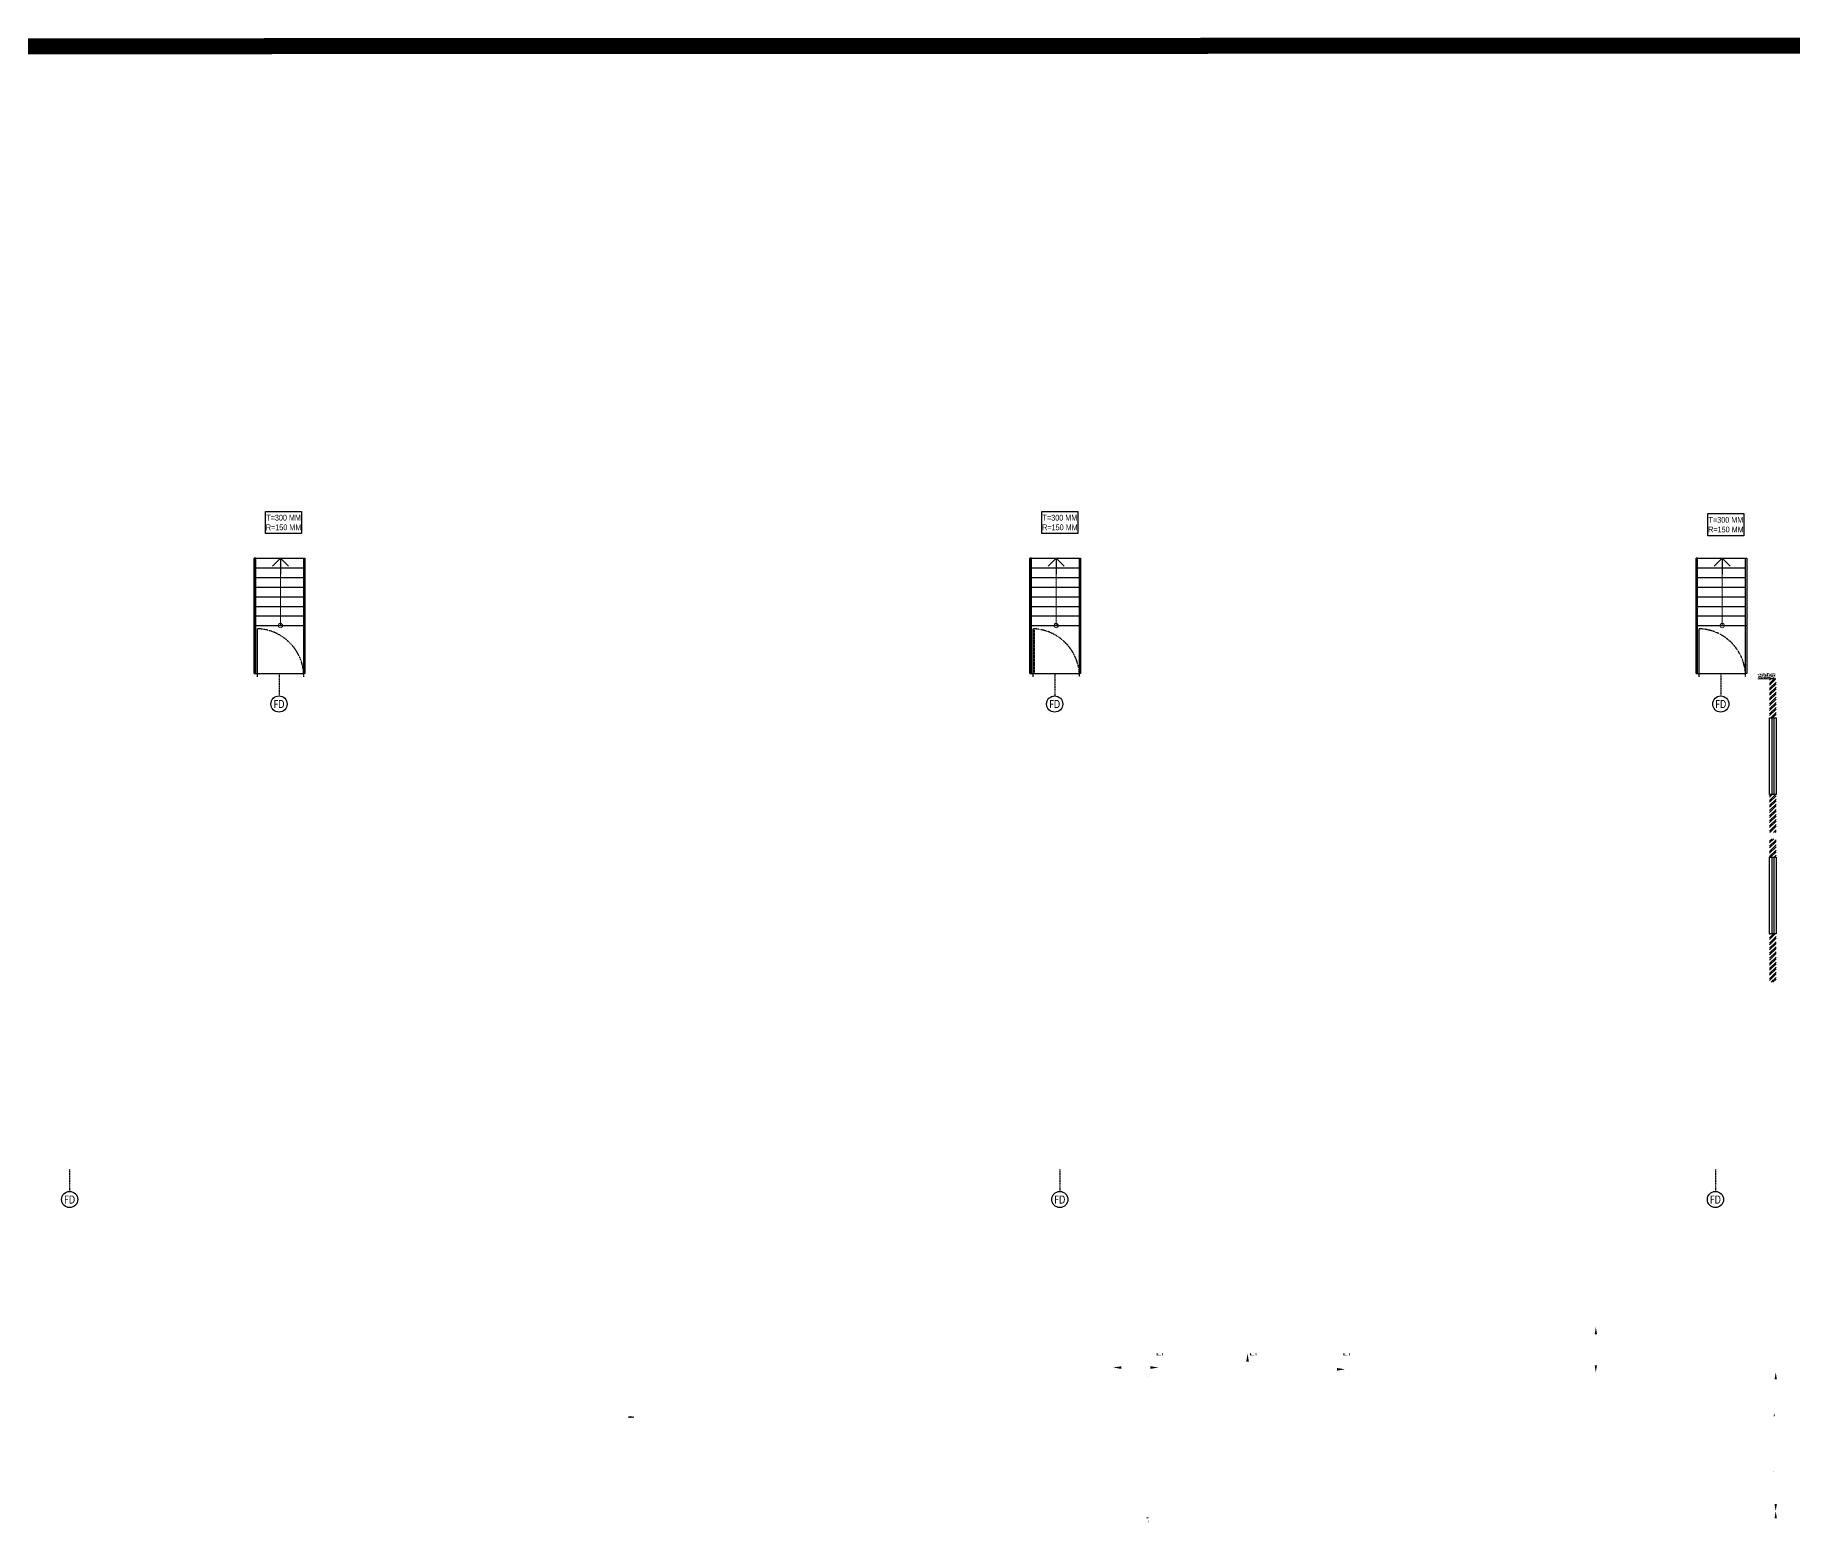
# Model space of a CAD drawing. Header units: feet. Extents: x -99009 to 3252343, y -11094690 to 9035152.
# Drawn here: x 1429970 to 1484897, y -1075984 to -1029502 of the extents above; entities that cross this region are included whole.
import ezdxf

# ---------------------------------------------------------------- set-up
doc = ezdxf.new("R2010")
doc.units = ezdxf.units.FT
doc.linetypes.add('HIDDEN', pattern=[0.375, 0.25, -0.125])
doc.linetypes.add('HIDDEN2', pattern=[0.1875, 0.125, -0.0625])
for name, color, linetype in [('DOOR', 5, 'Continuous'), ('HATCH', 252, 'Continuous'), ('TEXT DETAILS', 190, 'Continuous'), ('WALL DIMENSIONS', 40, 'Continuous'), ('WINDOW', 5, 'Continuous')]:
    doc.layers.add(name, color=color, linetype=linetype)
for name, color, linetype, lineweight in [('ELEVATION', 2, 'Continuous', 25), ('ELEVATION 1', 254, 'Continuous', 15), ('PDF_BACK_ROLLER_ARRA', 7, 'Continuous', 0), ('PLOT', 1, 'Continuous', 15)]:
    doc.layers.add(name, color=color, linetype=linetype, lineweight=lineweight)
doc.layers.add('HATCH WALL', color=7, linetype='Continuous', true_color=0x7d7d7d)
doc.styles.add('ARIAL NARROW', font='ARIALN.TTF')
doc.styles.add('CALIBRI', font='calibri.ttf', dxfattribs={"width": 0.8})
doc.dimstyles.new('MERAKI 100', dxfattribs={"dimtxt": 1250, "dimasz": 500, "dimexe": 150, "dimexo": 0, "dimgap": 0, "dimtad": 0, "dimdec": 0, "dimzin": 0, "dimdsep": 46, "dimtxsty": 'CALIBRI', "dimblk": 'OPEN90', "dimcen": 0, "dimclrd": 8, "dimclre": 8, "dimclrt": 256, "dimadec": 0, "dimazin": 0, "dimtfac": 1, "dimtdec": 0, "dimtix": 1, "dimtofl": 0, "dimtmove": 0, "dimatfit": 0, "dimldrblk": 'OPEN90', "dimfxl": 1, "dimtolj": 1, "dimtzin": 0, "dimlwd": -1, "dimlwe": -1, "dimarcsym": 1})
pattern_1 = [(45, (1408269.09, -1049448.1), (-79.54951, 79.54951), []), (45, (1408322.13, -1049448.1), (-79.54951, 79.54951), [])]

# ---------------------------------------------------------------- blocks, each defined once
blk = doc.blocks.new('_Open90')
at = {"color": 0, "linetype": 'ByBlock', "lineweight": -2}
for p, q in [((0, 0), (-1, 0)), ((-0.5, 0.5), (0, 0)), ((0, 0), (-0.5, -0.5))]:
    blk.add_line(p, q, dxfattribs=at)
blk = doc.blocks.new('FDWEST')
at = {"layer": 'TEXT DETAILS', "linetype": 'HIDDEN', "ltscale": 0.5}
blk.add_lwpolyline([(0, 200), (0, -500)], dxfattribs=at)
at = {"layer": 'TEXT DETAILS'}
blk.add_circle((0, -753), 253, dxfattribs=at)
at = {"layer": 'TEXT DETAILS', "insert": (0, -753), "char_height": 250, "width": 261.9, "attachment_point": 5, "style": 'CALIBRI'}
blk.add_mtext('FD', dxfattribs=at)
blk = doc.blocks.new('DOOR 123')
blk.add_lwpolyline([(-1381, 0), (-1381, 1500, -0.410737)], format="xyb")
at = {"linetype": 'HIDDEN2'}
blk.add_lwpolyline([(-1381, 1499, -0.404482), (69, 0)], format="xyb", dxfattribs=at)
blk = doc.blocks.new('W-1800 X 1500')
for p, q in [((223841, 228100), (221441, 228100)), ((223841, 228035), (221441, 228035))]:
    blk.add_line(p, q)
blk.add_lwpolyline([(221441, 228167), (223841, 228167), (223841, 227967), (221441, 227967)], close=True)
blk = doc.blocks.new('TEXT')
at = {"layer": 'TEXT DETAILS'}
blk.add_lwpolyline([(281123, 137706), (282246, 137706), (282246, 137015), (281123, 137015)], close=True, dxfattribs=at)
at = {"layer": 'TEXT DETAILS', "insert": (281684, 137360), "char_height": 180, "width": 1127.29, "attachment_point": 5, "style": 'ARIAL NARROW'}
blk.add_mtext('T=300 MM\\PR=150 MM', dxfattribs=at)
blk = doc.blocks.new('SD')
at = {"layer": 'ELEVATION'}
for points in [[(338430, 41255), (338394, 41255), (338394, 44855), (338430, 44855)], [(339930, 43355), (339980, 43355), (339980, 44855), (339930, 44855)], [(339930, 41255), (339980, 41255), (339980, 43355), (339930, 43355)]]:
    blk.add_lwpolyline(points, close=True, dxfattribs=at)
for points in [[(339930, 44855), (338430, 44855)], [(339980, 44855), (339980, 41255)], [(339930, 43355), (338394, 43355)], [(339930, 43055), (338430, 43055)], [(339930, 42755), (338430, 42755)], [(339930, 42455), (338430, 42455)], [(339930, 42155), (338430, 42155)], [(339930, 41855), (338430, 41855)], [(339930, 41555), (338430, 41555)], [(339930, 41255), (338430, 41255)]]:
    blk.add_lwpolyline(points, dxfattribs=at)
at = {"layer": 'ELEVATION 1'}
blk.add_circle((339162, 43355), 67.1, dxfattribs=at)
at = {"rotation": 180}
blk.add_blockref('FDWEST', (339205, 45055), dxfattribs=at)
at = {"layer": 'DOOR', "rotation": 180}
blk.add_blockref('DOOR 123', (338499, 44955), dxfattribs=at)
at = {"layer": 'ELEVATION 1'}
blk.add_leader([(339162, 41255), (339162, 43355)], dimstyle='MERAKI 100', override={"dimtxt": 50, "dimasz": 500, "dimgap": 0, "dimtad": 0}, dxfattribs=at)

msp = doc.modelspace()

# ---------------------------------------------------------------- hatches: boundary and pattern name
at = {"transparency": 33554687}
h = msp.add_hatch(color=220, dxfattribs=at)
h.paths.add_polyline_path([(1478704.03832, -1070091.96044), (1478778.11153, -1070091.96044), (1478741.07375, -1069869.73846)])
h.paths.add_polyline_path([(1478704.03832, -1070091.96044), (1478741.07375, -1069869.73846)])
h = msp.add_hatch(color=256, dxfattribs=at)
h.paths.add_polyline_path([(1464232.29248, -1070085.6469), (1464236.9219, -1070081.01748), (1464236.9219, -1070071.75862), (1464232.29248, -1070062.49976), (1464232.29248, -1070053.24091)])
h.paths.add_polyline_path([(1464232.29248, -1070085.6469), (1464232.29248, -1070053.24091)])
h = msp.add_hatch(color=2, dxfattribs=at)
h.paths.add_polyline_path([(1465047.10482, -1070696.75734), (1465019.32825, -1070682.8667), (1465047.10482, -1070682.8667)])
h.paths.add_polyline_path([(1465047.10482, -1070696.75734), (1465047.10482, -1070682.8667)])
h = msp.add_hatch(color=2, dxfattribs=at)
h.paths.add_polyline_path([(1465047.10482, -1070696.75734), (1465019.32825, -1070696.75734), (1465019.32825, -1070682.8667)])
h.paths.add_polyline_path([(1465047.10482, -1070696.75734), (1465019.32825, -1070682.8667)])
h = msp.add_hatch(color=2, dxfattribs=at)
h.paths.add_polyline_path([(1465028.58711, -1070701.38677), (1465019.32825, -1070696.75734), (1465028.58711, -1070696.75734)])
h.paths.add_polyline_path([(1465028.58711, -1070701.38677), (1465028.58711, -1070696.75734)])
h = msp.add_hatch(color=2, dxfattribs=at)
h.paths.add_polyline_path([(1465028.58711, -1070701.38677), (1465019.32825, -1070701.38677), (1465019.32825, -1070696.75734)])
h.paths.add_polyline_path([(1465028.58711, -1070701.38677), (1465019.32825, -1070696.75734)])
h = msp.add_hatch(color=2, dxfattribs=at)
h.paths.add_polyline_path([(1465028.58711, -1070706.0162), (1465019.32825, -1070701.38677), (1465028.58711, -1070701.38677)])
h.paths.add_polyline_path([(1465028.58711, -1070706.0162), (1465028.58711, -1070701.38677)])
h = msp.add_hatch(color=2, dxfattribs=at)
h.paths.add_polyline_path([(1465028.58711, -1070706.0162), (1465019.32825, -1070706.0162), (1465019.32825, -1070701.38677)])
h.paths.add_polyline_path([(1465028.58711, -1070706.0162), (1465019.32825, -1070701.38677)])
h = msp.add_hatch(color=2, dxfattribs=at)
h.paths.add_polyline_path([(1465047.10482, -1070747.68341), (1465019.32825, -1070706.0162), (1465047.10482, -1070706.0162)])
h.paths.add_polyline_path([(1465047.10482, -1070747.68341), (1465047.10482, -1070706.0162)])
h = msp.add_hatch(color=2, dxfattribs=at)
h.paths.add_polyline_path([(1465047.10482, -1070747.68341), (1465019.32825, -1070747.68341), (1465019.32825, -1070706.0162)])
h.paths.add_polyline_path([(1465047.10482, -1070747.68341), (1465019.32825, -1070706.0162)])
h = msp.add_hatch(color=2, dxfattribs=at)
h.paths.add_polyline_path([(1465028.58711, -1070752.31283), (1465019.32825, -1070747.68341), (1465028.58711, -1070747.68341)])
h.paths.add_polyline_path([(1465028.58711, -1070752.31283), (1465028.58711, -1070747.68341)])
h = msp.add_hatch(color=2, dxfattribs=at)
h.paths.add_polyline_path([(1465028.58711, -1070752.31283), (1465019.32825, -1070752.31283), (1465019.32825, -1070747.68341)])
h.paths.add_polyline_path([(1465028.58711, -1070752.31283), (1465019.32825, -1070747.68341)])
h = msp.add_hatch(color=2, dxfattribs=at)
h.paths.add_polyline_path([(1465028.58711, -1070756.94226), (1465019.32825, -1070752.31283), (1465028.58711, -1070752.31283)])
h.paths.add_polyline_path([(1465028.58711, -1070756.94226), (1465028.58711, -1070752.31283)])
h = msp.add_hatch(color=2, dxfattribs=at)
h.paths.add_polyline_path([(1465028.58711, -1070756.94226), (1465019.32825, -1070756.94226), (1465019.32825, -1070752.31283)])
h.paths.add_polyline_path([(1465028.58711, -1070756.94226), (1465019.32825, -1070752.31283)])
h = msp.add_hatch(color=2, dxfattribs=at)
h.paths.add_polyline_path([(1465047.10482, -1070701.38677), (1465037.84596, -1070696.75734), (1465047.10482, -1070696.75734)])
h.paths.add_polyline_path([(1465047.10482, -1070701.38677), (1465047.10482, -1070696.75734)])
h = msp.add_hatch(color=2, dxfattribs=at)
h.paths.add_polyline_path([(1465047.10482, -1070701.38677), (1465037.84596, -1070701.38677), (1465037.84596, -1070696.75734)])
h.paths.add_polyline_path([(1465047.10482, -1070701.38677), (1465037.84596, -1070696.75734)])
h = msp.add_hatch(color=2, dxfattribs=at)
h.paths.add_polyline_path([(1465047.10482, -1070706.0162), (1465037.84596, -1070701.38677), (1465047.10482, -1070701.38677)])
h.paths.add_polyline_path([(1465047.10482, -1070706.0162), (1465047.10482, -1070701.38677)])
h = msp.add_hatch(color=2, dxfattribs=at)
h.paths.add_polyline_path([(1465047.10482, -1070706.0162), (1465037.84596, -1070706.0162), (1465037.84596, -1070701.38677)])
h.paths.add_polyline_path([(1465047.10482, -1070706.0162), (1465037.84596, -1070701.38677)])
h = msp.add_hatch(color=2, dxfattribs=at)
h.paths.add_polyline_path([(1465047.10482, -1070752.31283), (1465037.84596, -1070747.68341), (1465047.10482, -1070747.68341)])
h.paths.add_polyline_path([(1465047.10482, -1070752.31283), (1465047.10482, -1070747.68341)])
h = msp.add_hatch(color=2, dxfattribs=at)
h.paths.add_polyline_path([(1465047.10482, -1070752.31283), (1465037.84596, -1070752.31283), (1465037.84596, -1070747.68341)])
h.paths.add_polyline_path([(1465047.10482, -1070752.31283), (1465037.84596, -1070747.68341)])
h = msp.add_hatch(color=2, dxfattribs=at)
h.paths.add_polyline_path([(1465190.62416, -1070752.31283), (1465047.10482, -1070752.31283), (1465047.10482, -1070729.16569)])
h.paths.add_polyline_path([(1465190.62416, -1070752.31283), (1465047.10482, -1070729.16569)])
h = msp.add_hatch(color=2, dxfattribs=at)
h.paths.add_polyline_path([(1465218.40073, -1070696.75734), (1465190.62416, -1070682.8667), (1465218.40073, -1070682.8667)])
h.paths.add_polyline_path([(1465218.40073, -1070696.75734), (1465218.40073, -1070682.8667)])
h = msp.add_hatch(color=2, dxfattribs=at)
h.paths.add_polyline_path([(1465218.40073, -1070696.75734), (1465190.62416, -1070696.75734), (1465190.62416, -1070682.8667)])
h.paths.add_polyline_path([(1465218.40073, -1070696.75734), (1465190.62416, -1070682.8667)])
h = msp.add_hatch(color=2, dxfattribs=at)
h.paths.add_polyline_path([(1465199.88302, -1070701.38677), (1465190.62416, -1070696.75734), (1465199.88302, -1070696.75734)])
h.paths.add_polyline_path([(1465199.88302, -1070701.38677), (1465199.88302, -1070696.75734)])
h = msp.add_hatch(color=2, dxfattribs=at)
h.paths.add_polyline_path([(1465199.88302, -1070701.38677), (1465190.62416, -1070701.38677), (1465190.62416, -1070696.75734)])
h.paths.add_polyline_path([(1465199.88302, -1070701.38677), (1465190.62416, -1070696.75734)])
h = msp.add_hatch(color=2, dxfattribs=at)
h.paths.add_polyline_path([(1465199.88302, -1070706.0162), (1465190.62416, -1070701.38677), (1465199.88302, -1070701.38677)])
h.paths.add_polyline_path([(1465199.88302, -1070706.0162), (1465199.88302, -1070701.38677)])
h = msp.add_hatch(color=2, dxfattribs=at)
h.paths.add_polyline_path([(1465199.88302, -1070706.0162), (1465190.62416, -1070706.0162), (1465190.62416, -1070701.38677)])
h.paths.add_polyline_path([(1465199.88302, -1070706.0162), (1465190.62416, -1070701.38677)])
h = msp.add_hatch(color=2, dxfattribs=at)
h.paths.add_polyline_path([(1465218.40073, -1070747.68341), (1465190.62416, -1070706.0162), (1465218.40073, -1070706.0162)])
h.paths.add_polyline_path([(1465218.40073, -1070747.68341), (1465218.40073, -1070706.0162)])
h = msp.add_hatch(color=2, dxfattribs=at)
h.paths.add_polyline_path([(1465218.40073, -1070747.68341), (1465190.62416, -1070747.68341), (1465190.62416, -1070706.0162)])
h.paths.add_polyline_path([(1465218.40073, -1070747.68341), (1465190.62416, -1070706.0162)])
h = msp.add_hatch(color=2, dxfattribs=at)
h.paths.add_polyline_path([(1465199.88302, -1070752.31283), (1465190.62416, -1070747.68341), (1465199.88302, -1070747.68341)])
h.paths.add_polyline_path([(1465199.88302, -1070752.31283), (1465199.88302, -1070747.68341)])
h = msp.add_hatch(color=2, dxfattribs=at)
h.paths.add_polyline_path([(1465199.88302, -1070752.31283), (1465190.62416, -1070752.31283), (1465190.62416, -1070747.68341)])
h.paths.add_polyline_path([(1465199.88302, -1070752.31283), (1465190.62416, -1070747.68341)])
h = msp.add_hatch(color=2, dxfattribs=at)
h.paths.add_polyline_path([(1465218.40073, -1070701.38677), (1465209.14187, -1070696.75734), (1465218.40073, -1070696.75734)])
h.paths.add_polyline_path([(1465218.40073, -1070701.38677), (1465218.40073, -1070696.75734)])
h = msp.add_hatch(color=2, dxfattribs=at)
h.paths.add_polyline_path([(1465218.40073, -1070701.38677), (1465209.14187, -1070701.38677), (1465209.14187, -1070696.75734)])
h.paths.add_polyline_path([(1465218.40073, -1070701.38677), (1465209.14187, -1070696.75734)])
h = msp.add_hatch(color=2, dxfattribs=at)
h.paths.add_polyline_path([(1465218.40073, -1070706.0162), (1465209.14187, -1070701.38677), (1465218.40073, -1070701.38677)])
h.paths.add_polyline_path([(1465218.40073, -1070706.0162), (1465218.40073, -1070701.38677)])
h = msp.add_hatch(color=2, dxfattribs=at)
h.paths.add_polyline_path([(1465218.40073, -1070706.0162), (1465209.14187, -1070706.0162), (1465209.14187, -1070701.38677)])
h.paths.add_polyline_path([(1465218.40073, -1070706.0162), (1465209.14187, -1070701.38677)])
h = msp.add_hatch(color=2, dxfattribs=at)
h.paths.add_polyline_path([(1465218.40073, -1070752.31283), (1465209.14187, -1070747.68341), (1465218.40073, -1070747.68341)])
h.paths.add_polyline_path([(1465218.40073, -1070752.31283), (1465218.40073, -1070747.68341)])
h = msp.add_hatch(color=2, dxfattribs=at)
h.paths.add_polyline_path([(1465218.40073, -1070752.31283), (1465209.14187, -1070752.31283), (1465209.14187, -1070747.68341)])
h.paths.add_polyline_path([(1465218.40073, -1070752.31283), (1465209.14187, -1070747.68341)])
h = msp.add_hatch(color=2, dxfattribs=at)
h.paths.add_polyline_path([(1465218.40073, -1070756.94226), (1465209.14187, -1070752.31283), (1465218.40073, -1070752.31283)])
h.paths.add_polyline_path([(1465218.40073, -1070756.94226), (1465218.40073, -1070752.31283)])
h = msp.add_hatch(color=2, dxfattribs=at)
h.paths.add_polyline_path([(1465218.40073, -1070756.94226), (1465209.14187, -1070756.94226), (1465209.14187, -1070752.31283)])
h.paths.add_polyline_path([(1465218.40073, -1070756.94226), (1465209.14187, -1070752.31283)])
h = msp.add_hatch(color=220, dxfattribs=at)
h.paths.add_polyline_path([(1467815.61596, -1070946.75589), (1467898.94803, -1070946.75589), (1467857.28317, -1070692.12791)])
h.paths.add_polyline_path([(1467815.61596, -1070946.75589), (1467857.28317, -1070692.12791)])
h = msp.add_hatch(color=2, dxfattribs=at)
h.paths.add_polyline_path([(1467963.76473, -1070696.75734), (1467935.98581, -1070682.8667), (1467963.76473, -1070682.8667)])
h.paths.add_polyline_path([(1467963.76473, -1070696.75734), (1467963.76473, -1070682.8667)])
h = msp.add_hatch(color=2, dxfattribs=at)
h.paths.add_polyline_path([(1467963.76473, -1070696.75734), (1467935.98581, -1070696.75734), (1467935.98581, -1070682.8667)])
h.paths.add_polyline_path([(1467963.76473, -1070696.75734), (1467935.98581, -1070682.8667)])
h = msp.add_hatch(color=2, dxfattribs=at)
h.paths.add_polyline_path([(1467945.24467, -1070701.38677), (1467935.98581, -1070696.75734), (1467945.24467, -1070696.75734)])
h.paths.add_polyline_path([(1467945.24467, -1070701.38677), (1467945.24467, -1070696.75734)])
h = msp.add_hatch(color=2, dxfattribs=at)
h.paths.add_polyline_path([(1467945.24467, -1070701.38677), (1467935.98581, -1070701.38677), (1467935.98581, -1070696.75734)])
h.paths.add_polyline_path([(1467945.24467, -1070701.38677), (1467935.98581, -1070696.75734)])
h = msp.add_hatch(color=2, dxfattribs=at)
h.paths.add_polyline_path([(1467945.24467, -1070706.0162), (1467935.98581, -1070701.38677), (1467945.24467, -1070701.38677)])
h.paths.add_polyline_path([(1467945.24467, -1070706.0162), (1467945.24467, -1070701.38677)])
h = msp.add_hatch(color=2, dxfattribs=at)
h.paths.add_polyline_path([(1467945.24467, -1070706.0162), (1467935.98581, -1070706.0162), (1467935.98581, -1070701.38677)])
h.paths.add_polyline_path([(1467945.24467, -1070706.0162), (1467935.98581, -1070701.38677)])
h = msp.add_hatch(color=2, dxfattribs=at)
h.paths.add_polyline_path([(1467963.76473, -1070747.68341), (1467935.98581, -1070706.0162), (1467963.76473, -1070706.0162)])
h.paths.add_polyline_path([(1467963.76473, -1070747.68341), (1467963.76473, -1070706.0162)])
h = msp.add_hatch(color=2, dxfattribs=at)
h.paths.add_polyline_path([(1467963.76473, -1070747.68341), (1467935.98581, -1070747.68341), (1467935.98581, -1070706.0162)])
h.paths.add_polyline_path([(1467963.76473, -1070747.68341), (1467935.98581, -1070706.0162)])
h = msp.add_hatch(color=2, dxfattribs=at)
h.paths.add_polyline_path([(1467945.24467, -1070752.31283), (1467935.98581, -1070747.68341), (1467945.24467, -1070747.68341)])
h.paths.add_polyline_path([(1467945.24467, -1070752.31283), (1467945.24467, -1070747.68341)])
h = msp.add_hatch(color=2, dxfattribs=at)
h.paths.add_polyline_path([(1467945.24467, -1070752.31283), (1467935.98581, -1070752.31283), (1467935.98581, -1070747.68341)])
h.paths.add_polyline_path([(1467945.24467, -1070752.31283), (1467935.98581, -1070747.68341)])
h = msp.add_hatch(color=2, dxfattribs=at)
h.paths.add_polyline_path([(1467945.24467, -1070756.94226), (1467935.98581, -1070752.31283), (1467945.24467, -1070752.31283)])
h.paths.add_polyline_path([(1467945.24467, -1070756.94226), (1467945.24467, -1070752.31283)])
h = msp.add_hatch(color=2, dxfattribs=at)
h.paths.add_polyline_path([(1467945.24467, -1070756.94226), (1467935.98581, -1070756.94226), (1467935.98581, -1070752.31283)])
h.paths.add_polyline_path([(1467945.24467, -1070756.94226), (1467935.98581, -1070752.31283)])
h = msp.add_hatch(color=2, dxfattribs=at)
h.paths.add_polyline_path([(1467963.76473, -1070701.38677), (1467954.50352, -1070696.75734), (1467963.76473, -1070696.75734)])
h.paths.add_polyline_path([(1467963.76473, -1070701.38677), (1467963.76473, -1070696.75734)])
h = msp.add_hatch(color=2, dxfattribs=at)
h.paths.add_polyline_path([(1467963.76473, -1070701.38677), (1467954.50352, -1070701.38677), (1467954.50352, -1070696.75734)])
h.paths.add_polyline_path([(1467963.76473, -1070701.38677), (1467954.50352, -1070696.75734)])
h = msp.add_hatch(color=2, dxfattribs=at)
h.paths.add_polyline_path([(1467963.76473, -1070706.0162), (1467954.50352, -1070701.38677), (1467963.76473, -1070701.38677)])
h.paths.add_polyline_path([(1467963.76473, -1070706.0162), (1467963.76473, -1070701.38677)])
h = msp.add_hatch(color=2, dxfattribs=at)
h.paths.add_polyline_path([(1467963.76473, -1070706.0162), (1467954.50352, -1070706.0162), (1467954.50352, -1070701.38677)])
h.paths.add_polyline_path([(1467963.76473, -1070706.0162), (1467954.50352, -1070701.38677)])
h = msp.add_hatch(color=2, dxfattribs=at)
h.paths.add_polyline_path([(1467963.76473, -1070752.31283), (1467954.50352, -1070747.68341), (1467963.76473, -1070747.68341)])
h.paths.add_polyline_path([(1467963.76473, -1070752.31283), (1467963.76473, -1070747.68341)])
h = msp.add_hatch(color=2, dxfattribs=at)
h.paths.add_polyline_path([(1467963.76473, -1070752.31283), (1467954.50352, -1070752.31283), (1467954.50352, -1070747.68341)])
h.paths.add_polyline_path([(1467963.76473, -1070752.31283), (1467954.50352, -1070747.68341)])
h = msp.add_hatch(color=2, dxfattribs=at)
h.paths.add_polyline_path([(1468107.28172, -1070752.31283), (1467963.76473, -1070752.31283), (1467963.76473, -1070729.16569)])
h.paths.add_polyline_path([(1468107.28172, -1070752.31283), (1467963.76473, -1070729.16569)])
h = msp.add_hatch(color=2, dxfattribs=at)
h.paths.add_polyline_path([(1468135.06064, -1070696.75734), (1468107.28172, -1070682.8667), (1468135.06064, -1070682.8667)])
h.paths.add_polyline_path([(1468135.06064, -1070696.75734), (1468135.06064, -1070682.8667)])
h = msp.add_hatch(color=2, dxfattribs=at)
h.paths.add_polyline_path([(1468135.06064, -1070696.75734), (1468107.28172, -1070696.75734), (1468107.28172, -1070682.8667)])
h.paths.add_polyline_path([(1468135.06064, -1070696.75734), (1468107.28172, -1070682.8667)])
h = msp.add_hatch(color=2, dxfattribs=at)
h.paths.add_polyline_path([(1468116.54058, -1070701.38677), (1468107.28172, -1070696.75734), (1468116.54058, -1070696.75734)])
h.paths.add_polyline_path([(1468116.54058, -1070701.38677), (1468116.54058, -1070696.75734)])
h = msp.add_hatch(color=2, dxfattribs=at)
h.paths.add_polyline_path([(1468116.54058, -1070701.38677), (1468107.28172, -1070701.38677), (1468107.28172, -1070696.75734)])
h.paths.add_polyline_path([(1468116.54058, -1070701.38677), (1468107.28172, -1070696.75734)])
h = msp.add_hatch(color=2, dxfattribs=at)
h.paths.add_polyline_path([(1468116.54058, -1070706.0162), (1468107.28172, -1070701.38677), (1468116.54058, -1070701.38677)])
h.paths.add_polyline_path([(1468116.54058, -1070706.0162), (1468116.54058, -1070701.38677)])
h = msp.add_hatch(color=2, dxfattribs=at)
h.paths.add_polyline_path([(1468116.54058, -1070706.0162), (1468107.28172, -1070706.0162), (1468107.28172, -1070701.38677)])
h.paths.add_polyline_path([(1468116.54058, -1070706.0162), (1468107.28172, -1070701.38677)])
h = msp.add_hatch(color=2, dxfattribs=at)
h.paths.add_polyline_path([(1468135.06064, -1070747.68341), (1468107.28172, -1070706.0162), (1468135.06064, -1070706.0162)])
h.paths.add_polyline_path([(1468135.06064, -1070747.68341), (1468135.06064, -1070706.0162)])
h = msp.add_hatch(color=2, dxfattribs=at)
h.paths.add_polyline_path([(1468135.06064, -1070747.68341), (1468107.28172, -1070747.68341), (1468107.28172, -1070706.0162)])
h.paths.add_polyline_path([(1468135.06064, -1070747.68341), (1468107.28172, -1070706.0162)])
h = msp.add_hatch(color=2, dxfattribs=at)
h.paths.add_polyline_path([(1468116.54058, -1070752.31283), (1468107.28172, -1070747.68341), (1468116.54058, -1070747.68341)])
h.paths.add_polyline_path([(1468116.54058, -1070752.31283), (1468116.54058, -1070747.68341)])
h = msp.add_hatch(color=2, dxfattribs=at)
h.paths.add_polyline_path([(1468116.54058, -1070752.31283), (1468107.28172, -1070752.31283), (1468107.28172, -1070747.68341)])
h.paths.add_polyline_path([(1468116.54058, -1070752.31283), (1468107.28172, -1070747.68341)])
h = msp.add_hatch(color=2, dxfattribs=at)
h.paths.add_polyline_path([(1468135.06064, -1070701.38677), (1468125.79943, -1070696.75734), (1468135.06064, -1070696.75734)])
h.paths.add_polyline_path([(1468135.06064, -1070701.38677), (1468135.06064, -1070696.75734)])
h = msp.add_hatch(color=2, dxfattribs=at)
h.paths.add_polyline_path([(1468135.06064, -1070701.38677), (1468125.79943, -1070701.38677), (1468125.79943, -1070696.75734)])
h.paths.add_polyline_path([(1468135.06064, -1070701.38677), (1468125.79943, -1070696.75734)])
h = msp.add_hatch(color=2, dxfattribs=at)
h.paths.add_polyline_path([(1468135.06064, -1070706.0162), (1468125.79943, -1070701.38677), (1468135.06064, -1070701.38677)])
h.paths.add_polyline_path([(1468135.06064, -1070706.0162), (1468135.06064, -1070701.38677)])
h = msp.add_hatch(color=2, dxfattribs=at)
h.paths.add_polyline_path([(1468135.06064, -1070706.0162), (1468125.79943, -1070706.0162), (1468125.79943, -1070701.38677)])
h.paths.add_polyline_path([(1468135.06064, -1070706.0162), (1468125.79943, -1070701.38677)])
h = msp.add_hatch(color=2, dxfattribs=at)
h.paths.add_polyline_path([(1468135.06064, -1070752.31283), (1468125.79943, -1070747.68341), (1468135.06064, -1070747.68341)])
h.paths.add_polyline_path([(1468135.06064, -1070752.31283), (1468135.06064, -1070747.68341)])
h = msp.add_hatch(color=2, dxfattribs=at)
h.paths.add_polyline_path([(1468135.06064, -1070752.31283), (1468125.79943, -1070752.31283), (1468125.79943, -1070747.68341)])
h.paths.add_polyline_path([(1468135.06064, -1070752.31283), (1468125.79943, -1070747.68341)])
h = msp.add_hatch(color=2, dxfattribs=at)
h.paths.add_polyline_path([(1468135.06064, -1070756.94226), (1468125.79943, -1070752.31283), (1468135.06064, -1070752.31283)])
h.paths.add_polyline_path([(1468135.06064, -1070756.94226), (1468135.06064, -1070752.31283)])
h = msp.add_hatch(color=2, dxfattribs=at)
h.paths.add_polyline_path([(1468135.06064, -1070756.94226), (1468125.79943, -1070756.94226), (1468125.79943, -1070752.31283)])
h.paths.add_polyline_path([(1468135.06064, -1070756.94226), (1468125.79943, -1070752.31283)])
h = msp.add_hatch(color=2, dxfattribs=at)
h.paths.add_polyline_path([(1470880.42229, -1070696.75734), (1470852.64454, -1070682.8667), (1470880.42229, -1070682.8667)])
h.paths.add_polyline_path([(1470880.42229, -1070696.75734), (1470880.42229, -1070682.8667)])
h = msp.add_hatch(color=2, dxfattribs=at)
h.paths.add_polyline_path([(1470880.42229, -1070696.75734), (1470852.64454, -1070696.75734), (1470852.64454, -1070682.8667)])
h.paths.add_polyline_path([(1470880.42229, -1070696.75734), (1470852.64454, -1070682.8667)])
h = msp.add_hatch(color=2, dxfattribs=at)
h.paths.add_polyline_path([(1470861.9034, -1070701.38677), (1470852.64454, -1070696.75734), (1470861.9034, -1070696.75734)])
h.paths.add_polyline_path([(1470861.9034, -1070701.38677), (1470861.9034, -1070696.75734)])
h = msp.add_hatch(color=2, dxfattribs=at)
h.paths.add_polyline_path([(1470861.9034, -1070701.38677), (1470852.64454, -1070701.38677), (1470852.64454, -1070696.75734)])
h.paths.add_polyline_path([(1470861.9034, -1070701.38677), (1470852.64454, -1070696.75734)])
h = msp.add_hatch(color=2, dxfattribs=at)
h.paths.add_polyline_path([(1470861.9034, -1070706.0162), (1470852.64454, -1070701.38677), (1470861.9034, -1070701.38677)])
h.paths.add_polyline_path([(1470861.9034, -1070706.0162), (1470861.9034, -1070701.38677)])
h = msp.add_hatch(color=2, dxfattribs=at)
h.paths.add_polyline_path([(1470861.9034, -1070706.0162), (1470852.64454, -1070706.0162), (1470852.64454, -1070701.38677)])
h.paths.add_polyline_path([(1470861.9034, -1070706.0162), (1470852.64454, -1070701.38677)])
h = msp.add_hatch(color=2, dxfattribs=at)
h.paths.add_polyline_path([(1470880.42229, -1070747.68341), (1470852.64454, -1070706.0162), (1470880.42229, -1070706.0162)])
h.paths.add_polyline_path([(1470880.42229, -1070747.68341), (1470880.42229, -1070706.0162)])
h = msp.add_hatch(color=2, dxfattribs=at)
h.paths.add_polyline_path([(1470880.42229, -1070747.68341), (1470852.64454, -1070747.68341), (1470852.64454, -1070706.0162)])
h.paths.add_polyline_path([(1470880.42229, -1070747.68341), (1470852.64454, -1070706.0162)])
h = msp.add_hatch(color=2, dxfattribs=at)
h.paths.add_polyline_path([(1470861.9034, -1070752.31283), (1470852.64454, -1070747.68341), (1470861.9034, -1070747.68341)])
h.paths.add_polyline_path([(1470861.9034, -1070752.31283), (1470861.9034, -1070747.68341)])
h = msp.add_hatch(color=2, dxfattribs=at)
h.paths.add_polyline_path([(1470861.9034, -1070752.31283), (1470852.64454, -1070752.31283), (1470852.64454, -1070747.68341)])
h.paths.add_polyline_path([(1470861.9034, -1070752.31283), (1470852.64454, -1070747.68341)])
h = msp.add_hatch(color=2, dxfattribs=at)
h.paths.add_polyline_path([(1470861.9034, -1070756.94226), (1470852.64454, -1070752.31283), (1470861.9034, -1070752.31283)])
h.paths.add_polyline_path([(1470861.9034, -1070756.94226), (1470861.9034, -1070752.31283)])
h = msp.add_hatch(color=2, dxfattribs=at)
h.paths.add_polyline_path([(1470861.9034, -1070756.94226), (1470852.64454, -1070756.94226), (1470852.64454, -1070752.31283)])
h.paths.add_polyline_path([(1470861.9034, -1070756.94226), (1470852.64454, -1070752.31283)])
h = msp.add_hatch(color=2, dxfattribs=at)
h.paths.add_polyline_path([(1470880.42229, -1070701.38677), (1470871.16343, -1070696.75734), (1470880.42229, -1070696.75734)])
h.paths.add_polyline_path([(1470880.42229, -1070701.38677), (1470880.42229, -1070696.75734)])
h = msp.add_hatch(color=2, dxfattribs=at)
h.paths.add_polyline_path([(1470880.42229, -1070701.38677), (1470871.16343, -1070701.38677), (1470871.16343, -1070696.75734)])
h.paths.add_polyline_path([(1470880.42229, -1070701.38677), (1470871.16343, -1070696.75734)])
h = msp.add_hatch(color=2, dxfattribs=at)
h.paths.add_polyline_path([(1470880.42229, -1070706.0162), (1470871.16343, -1070701.38677), (1470880.42229, -1070701.38677)])
h.paths.add_polyline_path([(1470880.42229, -1070706.0162), (1470880.42229, -1070701.38677)])
h = msp.add_hatch(color=2, dxfattribs=at)
h.paths.add_polyline_path([(1470880.42229, -1070706.0162), (1470871.16343, -1070706.0162), (1470871.16343, -1070701.38677)])
h.paths.add_polyline_path([(1470880.42229, -1070706.0162), (1470871.16343, -1070701.38677)])
h = msp.add_hatch(color=2, dxfattribs=at)
h.paths.add_polyline_path([(1470880.42229, -1070752.31283), (1470871.16343, -1070747.68341), (1470880.42229, -1070747.68341)])
h.paths.add_polyline_path([(1470880.42229, -1070752.31283), (1470880.42229, -1070747.68341)])
h = msp.add_hatch(color=2, dxfattribs=at)
h.paths.add_polyline_path([(1470880.42229, -1070752.31283), (1470871.16343, -1070752.31283), (1470871.16343, -1070747.68341)])
h.paths.add_polyline_path([(1470880.42229, -1070752.31283), (1470871.16343, -1070747.68341)])
h = msp.add_hatch(color=2, dxfattribs=at)
h.paths.add_polyline_path([(1471023.94046, -1070752.31283), (1470880.42229, -1070752.31283), (1470880.42229, -1070729.16569)])
h.paths.add_polyline_path([(1471023.94046, -1070752.31283), (1470880.42229, -1070729.16569)])
h = msp.add_hatch(color=2, dxfattribs=at)
h.paths.add_polyline_path([(1471051.7182, -1070696.75734), (1471023.94046, -1070682.8667), (1471051.7182, -1070682.8667)])
h.paths.add_polyline_path([(1471051.7182, -1070696.75734), (1471051.7182, -1070682.8667)])
h = msp.add_hatch(color=2, dxfattribs=at)
h.paths.add_polyline_path([(1471051.7182, -1070696.75734), (1471023.94046, -1070696.75734), (1471023.94046, -1070682.8667)])
h.paths.add_polyline_path([(1471051.7182, -1070696.75734), (1471023.94046, -1070682.8667)])
h = msp.add_hatch(color=2, dxfattribs=at)
h.paths.add_polyline_path([(1471033.19931, -1070701.38677), (1471023.94046, -1070696.75734), (1471033.19931, -1070696.75734)])
h.paths.add_polyline_path([(1471033.19931, -1070701.38677), (1471033.19931, -1070696.75734)])
h = msp.add_hatch(color=2, dxfattribs=at)
h.paths.add_polyline_path([(1471033.19931, -1070701.38677), (1471023.94046, -1070701.38677), (1471023.94046, -1070696.75734)])
h.paths.add_polyline_path([(1471033.19931, -1070701.38677), (1471023.94046, -1070696.75734)])
h = msp.add_hatch(color=2, dxfattribs=at)
h.paths.add_polyline_path([(1471033.19931, -1070706.0162), (1471023.94046, -1070701.38677), (1471033.19931, -1070701.38677)])
h.paths.add_polyline_path([(1471033.19931, -1070706.0162), (1471033.19931, -1070701.38677)])
h = msp.add_hatch(color=2, dxfattribs=at)
h.paths.add_polyline_path([(1471033.19931, -1070706.0162), (1471023.94046, -1070706.0162), (1471023.94046, -1070701.38677)])
h.paths.add_polyline_path([(1471033.19931, -1070706.0162), (1471023.94046, -1070701.38677)])
h = msp.add_hatch(color=2, dxfattribs=at)
h.paths.add_polyline_path([(1471051.7182, -1070747.68341), (1471023.94046, -1070706.0162), (1471051.7182, -1070706.0162)])
h.paths.add_polyline_path([(1471051.7182, -1070747.68341), (1471051.7182, -1070706.0162)])
h = msp.add_hatch(color=2, dxfattribs=at)
h.paths.add_polyline_path([(1471051.7182, -1070747.68341), (1471023.94046, -1070747.68341), (1471023.94046, -1070706.0162)])
h.paths.add_polyline_path([(1471051.7182, -1070747.68341), (1471023.94046, -1070706.0162)])
h = msp.add_hatch(color=2, dxfattribs=at)
h.paths.add_polyline_path([(1471033.19931, -1070752.31283), (1471023.94046, -1070747.68341), (1471033.19931, -1070747.68341)])
h.paths.add_polyline_path([(1471033.19931, -1070752.31283), (1471033.19931, -1070747.68341)])
h = msp.add_hatch(color=2, dxfattribs=at)
h.paths.add_polyline_path([(1471033.19931, -1070752.31283), (1471023.94046, -1070752.31283), (1471023.94046, -1070747.68341)])
h.paths.add_polyline_path([(1471033.19931, -1070752.31283), (1471023.94046, -1070747.68341)])
h = msp.add_hatch(color=2, dxfattribs=at)
h.paths.add_polyline_path([(1471051.7182, -1070701.38677), (1471042.45935, -1070696.75734), (1471051.7182, -1070696.75734)])
h.paths.add_polyline_path([(1471051.7182, -1070701.38677), (1471051.7182, -1070696.75734)])
h = msp.add_hatch(color=2, dxfattribs=at)
h.paths.add_polyline_path([(1471051.7182, -1070701.38677), (1471042.45935, -1070701.38677), (1471042.45935, -1070696.75734)])
h.paths.add_polyline_path([(1471051.7182, -1070701.38677), (1471042.45935, -1070696.75734)])
h = msp.add_hatch(color=2, dxfattribs=at)
h.paths.add_polyline_path([(1471051.7182, -1070706.0162), (1471042.45935, -1070701.38677), (1471051.7182, -1070701.38677)])
h.paths.add_polyline_path([(1471051.7182, -1070706.0162), (1471051.7182, -1070701.38677)])
h = msp.add_hatch(color=2, dxfattribs=at)
h.paths.add_polyline_path([(1471051.7182, -1070706.0162), (1471042.45935, -1070706.0162), (1471042.45935, -1070701.38677)])
h.paths.add_polyline_path([(1471051.7182, -1070706.0162), (1471042.45935, -1070701.38677)])
h = msp.add_hatch(color=2, dxfattribs=at)
h.paths.add_polyline_path([(1471051.7182, -1070752.31283), (1471042.45935, -1070747.68341), (1471051.7182, -1070747.68341)])
h.paths.add_polyline_path([(1471051.7182, -1070752.31283), (1471051.7182, -1070747.68341)])
h = msp.add_hatch(color=2, dxfattribs=at)
h.paths.add_polyline_path([(1471051.7182, -1070752.31283), (1471042.45935, -1070752.31283), (1471042.45935, -1070747.68341)])
h.paths.add_polyline_path([(1471051.7182, -1070752.31283), (1471042.45935, -1070747.68341)])
h = msp.add_hatch(color=2, dxfattribs=at)
h.paths.add_polyline_path([(1471051.7182, -1070756.94226), (1471042.45935, -1070752.31283), (1471051.7182, -1070752.31283)])
h.paths.add_polyline_path([(1471051.7182, -1070756.94226), (1471051.7182, -1070752.31283)])
h = msp.add_hatch(color=2, dxfattribs=at)
h.paths.add_polyline_path([(1471051.7182, -1070756.94226), (1471042.45935, -1070756.94226), (1471042.45935, -1070752.31283)])
h.paths.add_polyline_path([(1471051.7182, -1070756.94226), (1471042.45935, -1070752.31283)])
h = msp.add_hatch(color=256, dxfattribs=at)
h.paths.add_polyline_path([(1478481.81634, -1070920.66107), (1478486.44577, -1070916.03164), (1478486.44577, -1070911.40221), (1478481.81634, -1070902.14336), (1478481.81634, -1070897.51393)])
h.paths.add_polyline_path([(1478481.81634, -1070920.66107), (1478481.81634, -1070897.51393)])
h = msp.add_hatch(color=220, dxfattribs=at)
h.paths.add_polyline_path([(1478704.03832, -1071059.55098), (1478778.11153, -1071059.55098), (1478741.07375, -1071281.7706)])
h.paths.add_polyline_path([(1478704.03832, -1071059.55098), (1478741.07375, -1071281.7706)])
h = msp.add_hatch(color=220, dxfattribs=at)
h.paths.add_polyline_path([(1463912.85015, -1071173.60494), (1463912.85015, -1071090.27523), (1463658.21982, -1071131.94008)])
h.paths.add_polyline_path([(1463912.85015, -1071173.60494), (1463658.21982, -1071131.94008)])
h = msp.add_hatch(color=256, dxfattribs=at)
h.paths.add_polyline_path([(1464750.80964, -1071405.08577), (1464750.80964, -1071395.82691), (1464741.55078, -1071400.45634), (1464736.92135, -1071405.08577), (1464727.66249, -1071405.08577)])
h.paths.add_polyline_path([(1464750.80964, -1071405.08577), (1464727.66249, -1071405.08577)])
h = msp.add_hatch(color=220, dxfattribs=at)
h.paths.add_polyline_path([(1464820.25342, -1071173.60494), (1464820.25342, -1071090.27523), (1465074.88374, -1071131.94008)])
h.paths.add_polyline_path([(1464820.25342, -1071173.60494), (1465074.88374, -1071131.94008)])
h = msp.add_hatch(color=220, dxfattribs=at)
h.paths.add_polyline_path([(1470653.57089, -1071229.16279), (1470653.57089, -1071145.82837), (1470908.20004, -1071187.49558)])
h.paths.add_polyline_path([(1470653.57089, -1071229.16279), (1470908.20004, -1071187.49558)])
h = msp.add_hatch(color=220, dxfattribs=at)
h.paths.add_polyline_path([(1471250.79186, -1071229.16279), (1471250.79186, -1071145.82837), (1470996.16271, -1071187.49558)])
h.paths.add_polyline_path([(1471250.79186, -1071229.16279), (1470996.16271, -1071187.49558)])
h = msp.add_hatch(color=220, dxfattribs=at)
h.paths.add_polyline_path([(1471250.79186, -1071229.16279), (1471250.79186, -1071145.82837), (1470996.16271, -1071187.49558)])
h.paths.add_polyline_path([(1471250.79186, -1071229.16279), (1470996.16271, -1071187.49558)])
h = msp.add_hatch(color=220, dxfattribs=at)
h.paths.add_polyline_path([(1484324.39267, -1071503.99258), (1484398.46588, -1071503.99258), (1484361.4281, -1071281.7706)])
h.paths.add_polyline_path([(1484324.39267, -1071503.99258), (1484361.4281, -1071281.7706)])
h = msp.add_hatch(color=256, dxfattribs=at)
h.paths.add_polyline_path([(1484296.61375, -1072647.50846), (1484301.24317, -1072656.76732), (1484310.50438, -1072661.39675), (1484315.13381, -1072656.76732), (1484324.39267, -1072652.13789), (1484324.39267, -1072642.87903), (1484329.0221, -1072633.62018), (1484329.0221, -1072596.5824), (1484324.39267, -1072587.32354), (1484324.39267, -1072578.06468), (1484319.76324, -1072573.43525), (1484319.76324, -1072568.80583), (1484315.13381, -1072559.54697), (1484315.13381, -1072591.95297), (1484310.50438, -1072601.21182), (1484310.50438, -1072615.10011), (1484305.8726, -1072624.36132), (1484301.24317, -1072633.62018), (1484296.61375, -1072638.24961)])
h.paths.add_polyline_path([(1484296.61375, -1072647.50846), (1484296.61375, -1072638.24961)])
h = msp.add_hatch(color=256, dxfattribs=at)
h.paths.add_polyline_path([(1484088.28241, -1074198.43052), (1484092.91184, -1074198.43052), (1484088.28241, -1074193.80109), (1484088.28241, -1074184.54105)])
h.paths.add_polyline_path([(1484088.28241, -1074198.43052), (1484088.28241, -1074184.54105)])
h = msp.add_hatch(color=256, dxfattribs=at)
h.paths.add_polyline_path([(1484291.98432, -1074360.46639), (1484296.61375, -1074369.72643), (1484301.24317, -1074374.35586), (1484301.24317, -1074378.98528), (1484305.8726, -1074383.61471), (1484305.8726, -1074369.72643), (1484301.24317, -1074360.46639)])
h.paths.add_polyline_path([(1484291.98432, -1074360.46639), (1484301.24317, -1074360.46639)])
h = msp.add_hatch(color=220, dxfattribs=at)
h.paths.add_polyline_path([(1484324.39267, -1075397.50071), (1484398.46588, -1075397.50071), (1484361.4281, -1075619.72269)])
h.paths.add_polyline_path([(1484324.39267, -1075397.50071), (1484361.4281, -1075619.72269)])
h = msp.add_hatch(color=2, dxfattribs=at)
h.paths.add_polyline_path([(1464703.82488, -1075810.6755), (1464689.93424, -1075838.45443), (1464689.93424, -1075810.6755)])
h.paths.add_polyline_path([(1464703.82488, -1075810.6755), (1464689.93424, -1075810.6755)])
h = msp.add_hatch(color=2, dxfattribs=at)
h.paths.add_polyline_path([(1464703.82488, -1075810.6755), (1464703.82488, -1075838.45443), (1464689.93424, -1075838.45443)])
h.paths.add_polyline_path([(1464703.82488, -1075810.6755), (1464689.93424, -1075838.45443)])
h = msp.add_hatch(color=2, dxfattribs=at)
h.paths.add_polyline_path([(1464708.45431, -1075810.6755), (1464703.82488, -1075819.93436), (1464703.82488, -1075810.6755)])
h.paths.add_polyline_path([(1464708.45431, -1075810.6755), (1464703.82488, -1075810.6755)])
h = msp.add_hatch(color=2, dxfattribs=at)
h.paths.add_polyline_path([(1464708.45431, -1075810.6755), (1464708.45431, -1075819.93436), (1464703.82488, -1075819.93436)])
h.paths.add_polyline_path([(1464708.45431, -1075810.6755), (1464703.82488, -1075819.93436)])
h = msp.add_hatch(color=2, dxfattribs=at)
h.paths.add_polyline_path([(1464708.45431, -1075829.19557), (1464703.82488, -1075838.45443), (1464703.82488, -1075829.19557)])
h.paths.add_polyline_path([(1464708.45431, -1075829.19557), (1464703.82488, -1075829.19557)])
h = msp.add_hatch(color=2, dxfattribs=at)
h.paths.add_polyline_path([(1464708.45431, -1075829.19557), (1464708.45431, -1075838.45443), (1464703.82488, -1075838.45443)])
h.paths.add_polyline_path([(1464708.45431, -1075829.19557), (1464703.82488, -1075838.45443)])
h = msp.add_hatch(color=2, dxfattribs=at)
h.paths.add_polyline_path([(1464713.08374, -1075810.6755), (1464708.45431, -1075819.93436), (1464708.45431, -1075810.6755)])
h.paths.add_polyline_path([(1464713.08374, -1075810.6755), (1464708.45431, -1075810.6755)])
h = msp.add_hatch(color=2, dxfattribs=at)
h.paths.add_polyline_path([(1464713.08374, -1075810.6755), (1464713.08374, -1075819.93436), (1464708.45431, -1075819.93436)])
h.paths.add_polyline_path([(1464713.08374, -1075810.6755), (1464708.45431, -1075819.93436)])
h = msp.add_hatch(color=2, dxfattribs=at)
h.paths.add_polyline_path([(1464713.08374, -1075829.19557), (1464708.45431, -1075838.45443), (1464708.45431, -1075829.19557)])
h.paths.add_polyline_path([(1464713.08374, -1075829.19557), (1464708.45431, -1075829.19557)])
h = msp.add_hatch(color=2, dxfattribs=at)
h.paths.add_polyline_path([(1464713.08374, -1075829.19557), (1464713.08374, -1075838.45443), (1464708.45431, -1075838.45443)])
h.paths.add_polyline_path([(1464713.08374, -1075829.19557), (1464708.45431, -1075838.45443)])
h = msp.add_hatch(color=2, dxfattribs=at)
h.paths.add_polyline_path([(1464754.75095, -1075810.6755), (1464713.08374, -1075838.45443), (1464713.08374, -1075810.6755)])
h.paths.add_polyline_path([(1464754.75095, -1075810.6755), (1464713.08374, -1075810.6755)])
h = msp.add_hatch(color=2, dxfattribs=at)
h.paths.add_polyline_path([(1464754.75095, -1075810.6755), (1464754.75095, -1075838.45443), (1464713.08374, -1075838.45443)])
h.paths.add_polyline_path([(1464754.75095, -1075810.6755), (1464713.08374, -1075838.45443)])
h = msp.add_hatch(color=2, dxfattribs=at)
h.paths.add_polyline_path([(1464759.38038, -1075843.08385), (1464759.38038, -1075981.97141), (1464740.86031, -1075981.97141)])
h.paths.add_polyline_path([(1464759.38038, -1075843.08385), (1464740.86031, -1075981.97141)])
h = msp.add_hatch(color=2, dxfattribs=at)
h.paths.add_polyline_path([(1464759.38038, -1075810.6755), (1464754.75095, -1075819.93436), (1464754.75095, -1075810.6755)])
h.paths.add_polyline_path([(1464759.38038, -1075810.6755), (1464754.75095, -1075810.6755)])
h = msp.add_hatch(color=2, dxfattribs=at)
h.paths.add_polyline_path([(1464759.38038, -1075810.6755), (1464759.38038, -1075819.93436), (1464754.75095, -1075819.93436)])
h.paths.add_polyline_path([(1464759.38038, -1075810.6755), (1464754.75095, -1075819.93436)])
h = msp.add_hatch(color=2, dxfattribs=at)
h.paths.add_polyline_path([(1464759.38038, -1075829.19557), (1464754.75095, -1075838.45443), (1464754.75095, -1075829.19557)])
h.paths.add_polyline_path([(1464759.38038, -1075829.19557), (1464754.75095, -1075829.19557)])
h = msp.add_hatch(color=2, dxfattribs=at)
h.paths.add_polyline_path([(1464759.38038, -1075829.19557), (1464759.38038, -1075838.45443), (1464754.75095, -1075838.45443)])
h.paths.add_polyline_path([(1464759.38038, -1075829.19557), (1464754.75095, -1075838.45443)])
h = msp.add_hatch(color=2, dxfattribs=at)
h.paths.add_polyline_path([(1464764.0098, -1075810.6755), (1464759.38038, -1075819.93436), (1464759.38038, -1075810.6755)])
h.paths.add_polyline_path([(1464764.0098, -1075810.6755), (1464759.38038, -1075810.6755)])
h = msp.add_hatch(color=2, dxfattribs=at)
h.paths.add_polyline_path([(1464764.0098, -1075810.6755), (1464764.0098, -1075819.93436), (1464759.38038, -1075819.93436)])
h.paths.add_polyline_path([(1464764.0098, -1075810.6755), (1464759.38038, -1075819.93436)])
h = msp.add_hatch(color=220, dxfattribs=at)
h.paths.add_polyline_path([(1484324.39267, -1075841.94467), (1484398.46588, -1075841.94467), (1484361.4281, -1075619.72269)])
h.paths.add_polyline_path([(1484324.39267, -1075841.94467), (1484361.4281, -1075619.72269)])
at = {"layer": 'HATCH'}
h = msp.add_hatch(dxfattribs=at)
h.set_pattern_fill('ANSI31', color=256, scale=100, angle=225)
h.set_pattern_definition([(90, (2620860.123, -1172439.33), (-12.5, 8e-16), [])])
h.paths.add_polyline_path([(1484371.09425, -1049598.09856), (1483821.09842, -1049598.09856), (1483821.09842, -1049623.09856), (1484371.09425, -1049623.09856)])
at = {"layer": 'HATCH WALL'}
h = msp.add_hatch(dxfattribs=at)
h.set_pattern_fill('ANSI32', color=256, scale=300, style=0)
h.set_pattern_definition(pattern_1)
h.paths.add_polyline_path([(1484371.09432, -1050829.14516), (1484371.09425, -1049623.09856), (1484171.09425, -1049623.09856), (1484171.09432, -1050829.14516)])
h = msp.add_hatch(dxfattribs=at)
h.set_pattern_fill('ANSI32', color=256, scale=300, style=0)
h.set_pattern_definition(pattern_1)
h.paths.add_polyline_path([(1484371.09432, -1054410.19176), (1484371.09425, -1053229.14516), (1484171.09425, -1053229.14516), (1484171.09432, -1054410.19176)])
h = msp.add_hatch(dxfattribs=at)
h.set_pattern_fill('ANSI32', color=256, scale=300, style=0)
h.set_pattern_definition([(45, (1408269.09, -1049448.1), (-79.54951, 79.54951), []), (45, (1408322.13, -1049448.1), (-79.54951, 79.54951), [])])
h.paths.add_polyline_path([(1484371.09432, -1055185.64516), (1484371.09425, -1054610.19176), (1484171.09425, -1054610.19176), (1484171.09432, -1055185.64516)])
h = msp.add_hatch(dxfattribs=at)
h.set_pattern_fill('ANSI32', color=256, scale=300, style=0)
h.set_pattern_definition([(45, (1408269.09, -1049448.1), (-79.54951, 79.54951), []), (45, (1408322.13, -1049448.1), (-79.54951, 79.54951), [])])
h.paths.add_polyline_path([(1484371.17919, -1059093.28497), (1484371.09425, -1057585.64516), (1484171.09425, -1057585.64516), (1484171.17919, -1059093.28497)])
at = {"layer": 'PDF_BACK_ROLLER_ARRA', "lineweight": 9}
h = msp.add_hatch(dxfattribs=at)
h.set_pattern_fill('ANSI31', color=175, scale=3, angle=270, style=0)
h.set_pattern_definition([(315, (1447776.49, -1071852.625), (6.73519, 6.73519), [])])
h.paths.add_polyline_path([(1448537.42223, -1072690.83707), (1448542.92223, -1072690.83707), (1448542.92223, -1072670.83707), (1448537.42223, -1072670.83707)])
h.paths.add_polyline_path([(1448513.92223, -1072690.83707), (1448519.42223, -1072690.83707), (1448519.42223, -1072670.83707), (1448513.92223, -1072670.83707)])
h.paths.add_polyline_path([(1448678.92223, -1072670.83707), (1448673.42223, -1072670.83707), (1448673.42223, -1072690.83707), (1448678.92223, -1072690.83707)])
h.paths.add_polyline_path([(1448655.42223, -1072670.83707), (1448649.92223, -1072670.83707), (1448649.92223, -1072690.83707), (1448655.42223, -1072690.83707)])
h = msp.add_hatch(dxfattribs=at)
h.set_pattern_fill('ANSI31', color=175, scale=3, angle=360, style=0)
h.set_pattern_definition([(45, (1447776.49, -1071852.625), (-6.73519, 6.73519), [])])
h.paths.add_polyline_path([(1448622.76197, -1072665.83707, 0.0662084106), (1448614.50164, -1072663.93613, 0.0808751435), (1448607.56346, -1072664.40469, 0.0551596712), (1448602.92223, -1072666.04145), (1448602.92223, -1072690.83707), (1448649.92223, -1072690.83707), (1448649.92223, -1072670.83707), (1448631.42223, -1072670.83707, -0.2679491924)])
h.paths.add_polyline_path([(1448589.92223, -1072690.83707), (1448589.92223, -1072664.78317, 0.0195216619), (1448578.68774, -1072663.80568, 0.0303478207), (1448571.43038, -1072663.89949, 0.0017226955), (1448565.55942, -1072664.35273, -0.0019727491), (1448560.43243, -1072664.74596, -0.0083274234), (1448556.37545, -1072664.97318), (1448555.40002, -1072668.61352, -0.3394542589), (1448552.50224, -1072670.83707), (1448542.92223, -1072670.83707), (1448542.92223, -1072690.83707)])
at = {"layer": 'WALL DIMENSIONS'}
h = msp.add_hatch(dxfattribs=at)
h.set_pattern_fill('AR-CONC', color=252, scale=10, angle=180)
h.set_pattern_definition([(50, (2574333.533, -1171239.625), (71.7260183, -6.2752135), [7.5, -82.5]), (355, (2574333.53, -1171239.625), (-13.8751334, 75.2192134), [6, -66]), (100.4514445, (2574339.51, -1171240.15), (57.8508847, 68.943999), [6.374019, -70.114211]), (46.1842, (2574333.53, -1171219.625), (106.724133, -16.551928), [11.25, -123.75]), (96.635635, (2574342.43, -1171221), (93.466195, 97.41186), [9.561034, -105.171376]), (351.184164, (2574333.53, -1171219.62), (93.466195, 97.41186), [9, -99]), (21, (2574343.533, -1171224.625), (59.6907052, -40.261889), [7.5, -82.5]), (326, (2574343.53, -1171224.625), (24.331533, 72.5150045), [6, -66]), (71.451445, (2574348.51, -1171227.98), (84.0222377, 32.2531153), [6.374019, -70.114211]), (37.5, (2574333.533, -1171239.625), (1.21598553, 33.2893854), [0, -65.2, 0, -67, 0, -66.25]), (7.5, (2574333.533, -1171239.625), (26.3069537, 39.4411712), [0, -38.2, 0, -63.7, 0, -25.25]), (327.5, (2574311.233, -1171239.625), (53.3822436, -2.2554872), [0, -25, 0, -78, 0, -103.5]), (317.5, (2574301.233, -1171239.625), (58.318617, 10.0104982), [0, -32.5, 0, -51.8, 0, -73.5])])
h.paths.add_polyline_path([(1484371.09425, -1049448.09856), (1483821.09842, -1049448.09856), (1483821.09842, -1049598.09856), (1484371.09425, -1049598.09856)])

# ---------------------------------------------------------------- linework, layer by layer
at = {"layer": 'PLOT', "const_width": 500}
msp.add_lwpolyline([(1376492.03095, -1029867.9506), (1700808.29656, -1029752.49889), (1700838.29337, -1214583.12954), (1376492.03095, -1214844.29738), (1376492.03095, -1029867.9506)], dxfattribs=at)
at = {"layer": 'WALL DIMENSIONS', "color": 9, "linetype": 'HIDDEN', "true_color": 0xb8b8b8}
msp.add_lwpolyline([(1461196.09425, -1049448.09856), (1461196.09425, -1048082.58926)], dxfattribs=at)

# ---------------------------------------------------------------- block references
for name, p in [('TEXT', (1156049.835, -1182090.30716)), ('TEXT', (1180309.835, -1182090.30716)), ('TEXT', (1201122.45945, -1182157.86055)), ('FDWEST', (1431047.30689, -1065129.06169)), ('FDWEST', (1461991.04127, -1065129.06169)), ('FDWEST', (1482478.93505, -1065129.06169))]:
    msp.add_blockref(name, p)
at = {"layer": 'HATCH', "rotation": 180}
for p in [(1776795.95397, -1004593.47336), (1801035.52794, -1004593.59516), (1821850.99556, -1004593.63202)]:
    msp.add_blockref('SD', p, dxfattribs=at)
at = {"layer": 'WINDOW', "rotation": 90}
for p in [(1712338.41268, -1274669.68895), (1712338.41268, -1279026.18895)]:
    msp.add_blockref('W-1800 X 1500', p, dxfattribs=at)

doc.saveas('drawing.dxf')
